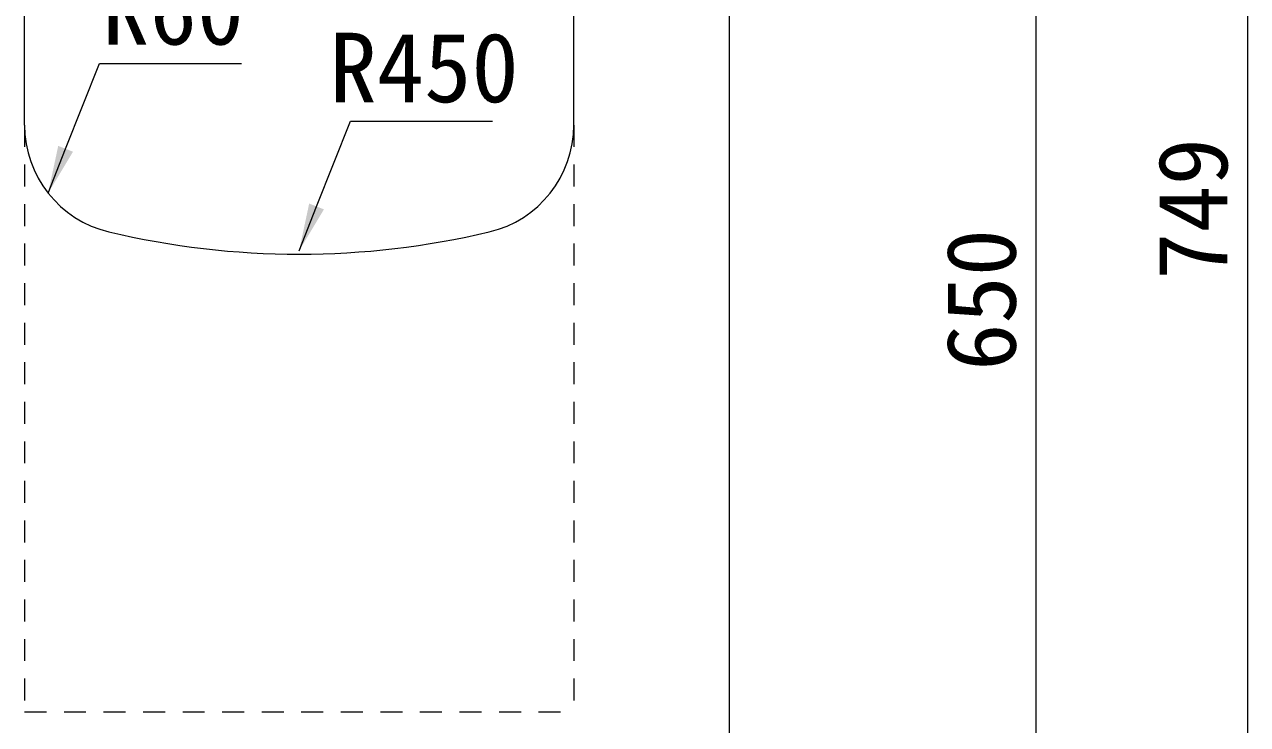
# Model space of a CAD drawing. Units: millimetres at full size, sheet at 1:40. Extents: x 69750 to 116230, y -28801 to 513.
# Drawn here: x 84432 to 85100, y -18292 to -17910 of the extents above; entities that cross this region are included whole.
import ezdxf
from ezdxf.enums import TextEntityAlignment as Align

# ---------------------------------------------------------------- set-up
doc = ezdxf.new("R2010")
doc.units = ezdxf.units.MM
doc.header["$LTSCALE"] = 40
doc.linetypes.add('USER1', pattern=[0.54, 0.3, -0.24])
for name, color, linetype, lineweight in [('寸法線', 7, 'Continuous', 9), ('引出線', 4, 'Continuous', 9), ('本体', 7, 'Continuous', 20)]:
    doc.layers.add(name, color=color, linetype=linetype, lineweight=lineweight)
doc.styles.add('ＭＳ ゴシック', font='')
doc.styles.get('ＭＳ ゴシック').set_extended_font_data('MS Gothic')

# ---------------------------------------------------------------- blocks, each defined once
blk = doc.blocks.new('filled_arrow')
at = {"color": 0, "linetype": 'Continuous', "lineweight": -2}
blk.add_solid([(7.5, 1.25), (0, 0), (7.5, -1.25)], dxfattribs=at)

msp = doc.modelspace()

# ---------------------------------------------------------------- linework, layer by layer
at = {"layer": '寸法線'}
for p, q in [((85100.28, -17635.88), (85100.28, -18385.18)), ((84984.69, -17735.18), (84984.69, -18385.18))]:
    msp.add_line(p, q, dxfattribs=at)
at = {"layer": '引出線'}
for points in [[(84445.26, -18001.86), (84454.81, -17977.68), (84473.25, -17930.98), (84550.8, -17930.98)], [(84582.32, -18033.34), (84591.87, -18009.15), (84610.31, -17962.46), (84687.86, -17962.46)]]:
    msp.add_lwpolyline(points, dxfattribs=at)
at = {"layer": '本体'}
for p, q in [((84432.33, -17964.65), (84432.33, -17735.18)), ((84732.32, -17964.65), (84732.32, -17735.18)), ((84817.32, -18385.18), (84817.32, -17735.18))]:
    msp.add_line(p, q, dxfattribs=at)
at = {"layer": '本体', "linetype": 'USER1', "lineweight": 9}
for p, q in [((84432.33, -17964.65), (84432.33, -18285.18)), ((84732.32, -17964.65), (84732.33, -18285.18)), ((84432.33, -18285.18), (84732.33, -18285.18))]:
    msp.add_line(p, q, dxfattribs=at)
at = {"layer": '本体'}
for centre, radius, start, end in [((84492.33, -17964.65), 60, 180, 256.65776), ((84672.32, -17964.65), 60, 283.34229, 0), ((84582.32, -17585.18), 450, 256.65776, 283.34229)]:
    msp.add_arc(centre, radius, start, end, dxfattribs=at)

# ---------------------------------------------------------------- block references
at = {"layer": '引出線', "xscale": 3.47, "yscale": 3.47, "rotation": 68.5}
for p in [(84445.26, -18001.86), (84582.32, -18033.34)]:
    msp.add_blockref('filled_arrow', p, dxfattribs=at)

# ---------------------------------------------------------------- texts
at = {"layer": '寸法線', "style": 'ＭＳ ゴシック'}
for s, p in [('749', (85070.28, -18010.53)), ('650', (84954.69, -18060.18))]:
    msp.add_text(s, height=37.98, rotation=90, dxfattribs=at).set_placement(p, align=Align.MIDDLE_CENTER)
at = {"layer": '引出線', "style": 'ＭＳ ゴシック'}
for s, p in [('R60', (84513.53, -17901.74)), ('R450', (84650.6, -17933.22))]:
    msp.add_text(s, height=37.98, dxfattribs=at).set_placement(p, align=Align.MIDDLE_CENTER)

doc.saveas('drawing.dxf')
